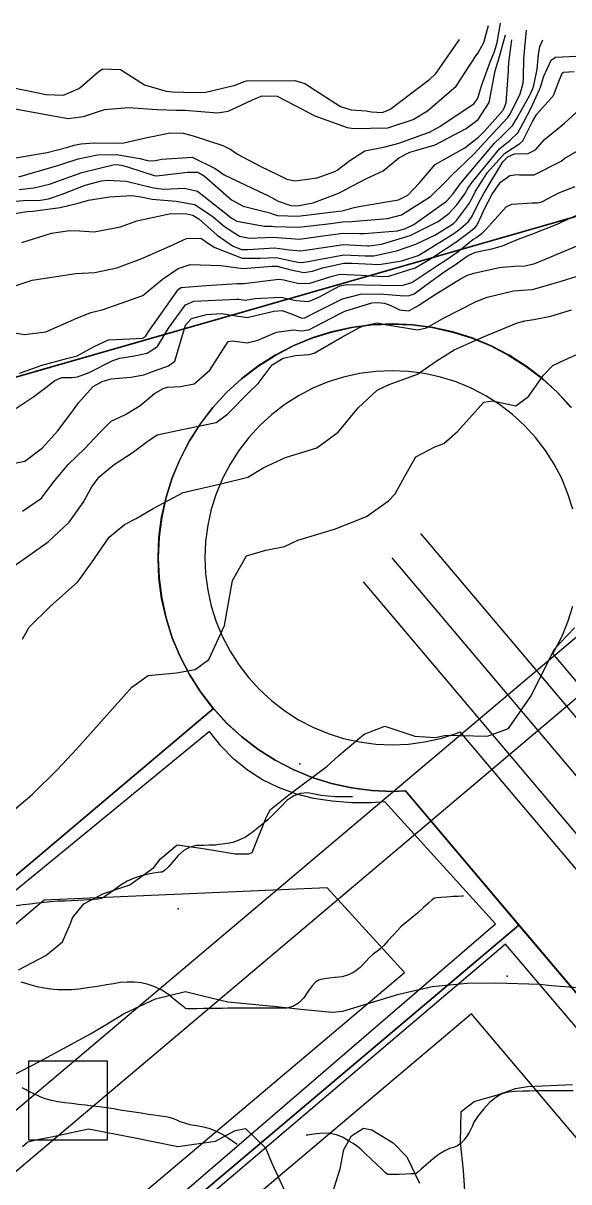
# Model space of a CAD drawing. Header units: feet. Extents: x 1318179 to 1318975, y 422521 to 423299.
# Drawn here: x 1318449.5 to 1318566.1, y 423049.2 to 423297 of the extents above; entities that cross this region are included whole.
import ezdxf

# ---------------------------------------------------------------- set-up
doc = ezdxf.new("R2010")
doc.units = ezdxf.units.FT
for name, color, linetype in [('C-DRNG-AREA', 150, 'CONTINUOUS'), ('C-PROP', 6, 'CONTINUOUS'), ('C-PVMT', 8, 'CONTINUOUS'), ('C-SWM', 92, 'CONTINUOUS'), ('C-TOPO-MAJR', 32, 'CONTINUOUS'), ('C-TOPO-SPOT', 7, 'CONTINUOUS'), ('C-UTIL', 4, 'CONTINUOUS'), ('V-PROP-LINE', 7, 'CONTINUOUS')]:
    doc.layers.add(name, color=color, linetype=linetype)

msp = doc.modelspace()

# ---------------------------------------------------------------- linework, layer by layer
at = {"layer": 'C-DRNG-AREA'}
for points in [[(1318629.41, 423273.39), (1318390.95, 423204.96)], [(1318391.57, 423067.16), (1318490.16, 423150.46), (1318490.05, 423150.58), (1318487.39, 423154.04), (1318485.05, 423157.72), (1318483.04, 423161.59), (1318481.37, 423165.62), (1318480.06, 423169.77), (1318479.11, 423174.03), (1318478.54, 423178.35), (1318478.35, 423182.71), (1318478.54, 423187.07), (1318479.11, 423191.39), (1318480.06, 423195.64), (1318481.37, 423199.8), (1318483.04, 423203.83), (1318485.05, 423207.7), (1318487.39, 423211.38), (1318490.05, 423214.83), (1318492.99, 423218.05), (1318496.21, 423220.99), (1318499.67, 423223.65), (1318503.34, 423225.99), (1318507.21, 423228.01), (1318511.24, 423229.67), (1318515.4, 423230.98), (1318519.65, 423231.93), (1318523.98, 423232.5), (1318528.33, 423232.69), (1318532.69, 423232.5), (1318537.01, 423231.93), (1318541.27, 423230.98), (1318545.43, 423229.67), (1318549.45, 423228.01), (1318553.32, 423225.99), (1318557, 423223.65), (1318560.46, 423221), (1318563.67, 423218.05), (1318566.51, 423214.95)]]:
    msp.add_lwpolyline(points, dxfattribs=at)
for points in [[(1318371.77, 423013.6), (1318410.26, 422981.52), (1318555.45, 423104.17), (1318531.22, 423132.85), (1318528.35, 423132.72), (1318524, 423132.91), (1318519.68, 423133.48), (1318515.42, 423134.43), (1318511.26, 423135.74), (1318507.23, 423137.4), (1318503.36, 423139.42), (1318499.69, 423141.76), (1318496.23, 423144.42), (1318493.01, 423147.36), (1318490.18, 423150.46), (1318375.81, 423053.84), (1318371.77, 423013.6)], [(1318410.26, 422981.52), (1318468.76, 422932.76), (1318603.85, 423046.88), (1318555.45, 423104.17), (1318410.26, 422981.52)]]:
    msp.add_lwpolyline(points, close=True, dxfattribs=at)
at = {"layer": 'C-PROP'}
for points in [[(1318566.66, 423214.86), (1318563.71, 423218.08), (1318560.5, 423221.03), (1318557.03, 423223.68), (1318553.36, 423226.03), (1318549.49, 423228.04), (1318545.46, 423229.71), (1318541.3, 423231.02), (1318537.04, 423231.96), (1318532.71, 423232.53), (1318528.36, 423232.72), (1318524, 423232.53), (1318519.67, 423231.96), (1318515.42, 423231.02), (1318511.25, 423229.71), (1318507.23, 423228.04), (1318503.36, 423226.03), (1318499.68, 423223.68), (1318496.22, 423221.03), (1318493, 423218.08), (1318490.05, 423214.86), (1318487.4, 423211.4), (1318485.05, 423207.72), (1318483.04, 423203.85), (1318481.37, 423199.83), (1318480.06, 423195.66), (1318479.12, 423191.41), (1318478.55, 423187.08), (1318478.36, 423182.72), (1318478.36, 423182.72), (1318478.55, 423178.37), (1318479.12, 423174.04), (1318480.06, 423169.78), (1318481.37, 423165.62), (1318483.04, 423161.59), (1318485.05, 423157.72), (1318487.4, 423154.04), (1318490.05, 423150.59), (1318493, 423147.37), (1318496.22, 423144.42), (1318499.68, 423141.77), (1318503.36, 423139.42), (1318507.23, 423137.41), (1318511.25, 423135.74), (1318515.42, 423134.43), (1318519.67, 423133.48), (1318524, 423132.91), (1318528.36, 423132.72), (1318531.22, 423132.85), (1318808.98, 422804.07)], [(1318813.99, 422645.04), (1318846.89, 422716.21), (1318851.44, 422727.96), (1318854.48, 422740.18), (1318855.97, 422752.69), (1318855.86, 422765.29), (1318854.18, 422777.77), (1318850.93, 422789.94), (1318846.19, 422801.61), (1318840.01, 422812.59), (1318832.5, 422822.71), (1318528.36, 423182.72)]]:
    msp.add_lwpolyline(points, dxfattribs=at)
for points in [[(1318375.58, 423016.83), (1318412.75, 422985.85), (1318550.45, 423104.41), (1318526.78, 423130.54), (1318523.97, 423130.32), (1318519.73, 423130.3), (1318515.57, 423130.62), (1318511.55, 423131.26), (1318507.69, 423132.23), (1318504.05, 423133.55), (1318500.63, 423135.23), (1318497.45, 423137.29), (1318494.49, 423139.73), (1318491.75, 423142.52), (1318489.31, 423145.53), (1318380.28, 423056.09), (1318375.58, 423016.83)], [(1318382.21, 423037.44), (1318423.41, 423003.1), (1318531.04, 423094.02), (1318514.47, 423112.1), (1318454.04, 423109.46), (1318383.45, 423049.82), (1318382.21, 423037.44)], [(1318414.98, 422983.17), (1318470.08, 422937.58), (1318599.1, 423045.32), (1318552.6, 423100.06), (1318414.98, 422983.17)], [(1318435.89, 422992.7), (1318481.91, 422954.34), (1318583.41, 423040.09), (1318545.33, 423085.16), (1318435.89, 422992.7)]]:
    msp.add_lwpolyline(points, close=True, dxfattribs=at)
at = {"layer": 'C-PVMT'}
for points in [[(1318566.99, 423193.08), (1318565.94, 423196.41), (1318564.61, 423199.63), (1318563, 423202.72), (1318561.12, 423205.67), (1318559, 423208.44), (1318556.64, 423211.01), (1318554.07, 423213.37), (1318551.3, 423215.49), (1318548.36, 423217.36), (1318545.26, 423218.98), (1318542.04, 423220.31), (1318538.71, 423221.36), (1318535.3, 423222.12), (1318531.84, 423222.57), (1318528.36, 423222.72), (1318524.87, 423222.57), (1318521.41, 423222.12), (1318518, 423221.36), (1318514.68, 423220.31), (1318511.45, 423218.98), (1318508.36, 423217.36), (1318505.41, 423215.49), (1318502.65, 423213.37), (1318500.07, 423211.01), (1318497.71, 423208.44), (1318495.59, 423205.67), (1318493.72, 423202.72), (1318492.1, 423199.63), (1318490.77, 423196.41), (1318489.72, 423193.08), (1318488.96, 423189.67), (1318488.51, 423186.21), (1318488.36, 423182.72), (1318488.36, 423182.72), (1318488.51, 423179.24), (1318488.96, 423175.78), (1318489.72, 423172.37), (1318490.77, 423169.04), (1318492.1, 423165.82), (1318493.72, 423162.72), (1318495.59, 423159.78), (1318497.71, 423157.01), (1318500.07, 423154.44), (1318502.65, 423152.08), (1318505.41, 423149.96), (1318508.36, 423148.08), (1318511.45, 423146.47), (1318514.68, 423145.14), (1318518, 423144.09), (1318521.41, 423143.33), (1318524.87, 423142.88), (1318528.36, 423142.72), (1318531.84, 423142.88), (1318535.3, 423143.33), (1318538.71, 423144.09), (1318542.04, 423145.14), (1318542.82, 423145.46), (1318822.31, 422814.63)], [(1318842.7, 422830.78), (1318562.68, 423162.23), (1318563, 423162.72), (1318564.61, 423165.82), (1318565.94, 423169.04), (1318566.99, 423172.37)]]:
    msp.add_lwpolyline(points, dxfattribs=at)
at = {"layer": 'C-SWM'}
msp.add_lwpolyline([(1318450.68, 423058.22), (1318467.54, 423058.22), (1318467.54, 423075.07), (1318450.68, 423075.07), (1318450.68, 423058.22)], close=True, dxfattribs=at)
at = {"layer": 'C-TOPO-MAJR'}
for points in [[(1318445.77, 423267.9), (1318454.68, 423269.35), (1318459.09, 423270.49), (1318460.44, 423270.92), (1318461.86, 423271.21), (1318464.78, 423271.42), (1318469.19, 423271.41), (1318471.04, 423271.42), (1318476.32, 423272.63), (1318477.13, 423272.83), (1318480.86, 423273.58), (1318483.74, 423273.53), (1318485.85, 423272.95), (1318492.19, 423270.86), (1318493.88, 423270), (1318495.34, 423268.99), (1318500.15, 423266.49), (1318503.87, 423264.7), (1318505.87, 423263.7), (1318507.66, 423263.31), (1318512.33, 423263.96), (1318516.13, 423265.35), (1318516.61, 423265.62), (1318519.31, 423267.7), (1318522.54, 423269.72), (1318526.88, 423270.61), (1318529.82, 423271.41), (1318534.94, 423273.25), (1318536.33, 423273.76), (1318538.59, 423274.94), (1318545.89, 423279.83), (1318546.71, 423280.98), (1318547.48, 423283.66), (1318549.22, 423288.56), (1318550.25, 423291.01), (1318550.8, 423292.92), (1318551.53, 423297.04)], [(1318447.75, 423278.72), (1318459.15, 423276.62), (1318462.44, 423277.07), (1318466.87, 423278.6), (1318472.02, 423278.98), (1318478.19, 423278.56), (1318482.28, 423278.46), (1318484.06, 423278.4), (1318491.06, 423277.83), (1318493.36, 423278.19), (1318499.15, 423280.92), (1318500.57, 423281.48), (1318503.77, 423281.42), (1318509.02, 423278.74), (1318511.82, 423277.2), (1318518.76, 423274.72), (1318519.66, 423274.55), (1318520.01, 423274.52), (1318527.47, 423274.67), (1318532.88, 423276.41), (1318535.92, 423278.27), (1318542.08, 423283.54), (1318545.13, 423288.24), (1318546.44, 423290.31), (1318546.77, 423290.67), (1318547.98, 423292.88), (1318548.98, 423296.57)], [(1318444.31, 423283.88), (1318454.41, 423281.79), (1318458.11, 423281.61), (1318461.4, 423283.06), (1318462.06, 423283.55), (1318465.37, 423286.49), (1318466.47, 423287.24), (1318470.31, 423287.16), (1318475.44, 423283.84), (1318480.07, 423282.49), (1318481.43, 423282.39), (1318486.16, 423282.21), (1318488.54, 423282.29), (1318494.83, 423283.76), (1318496.75, 423284.59), (1318497.27, 423284.73), (1318507.55, 423284.8), (1318509.72, 423284.15), (1318517.36, 423279.2), (1318519.6, 423278.53), (1318522.82, 423278.26), (1318523.92, 423278.08), (1318526.22, 423277.97), (1318527.9, 423278.6), (1318536.42, 423285.1), (1318537.69, 423286.26), (1318538.39, 423287.24), (1318542.75, 423293.53)], [(1318447.94, 423258.94), (1318449.54, 423259.11), (1318453.25, 423259.21), (1318454.94, 423259.45), (1318457.84, 423260.5), (1318462.79, 423262.43), (1318466.24, 423263.3), (1318467.63, 423263.47), (1318471.52, 423263.23), (1318477.36, 423261.85), (1318479.55, 423261.51), (1318483.96, 423261.74), (1318486.79, 423261.09), (1318493.18, 423256.05), (1318494.04, 423255.31), (1318495.17, 423254.72), (1318501, 423253.66), (1318502.56, 423253.61), (1318503.18, 423253.58), (1318508.4, 423253.39), (1318515.3, 423254.22), (1318517.79, 423254.53), (1318519.77, 423254.65), (1318521.35, 423254.78), (1318527.38, 423255.3), (1318530.34, 423256.07), (1318536.55, 423259.94), (1318539.84, 423263.2), (1318541.05, 423264.47), (1318545.8, 423269.06), (1318549.04, 423272.53), (1318549.84, 423273.35), (1318553.09, 423276.85), (1318553.67, 423277.74), (1318555.75, 423281.93), (1318556.35, 423284.22), (1318556.4, 423285.45), (1318556.54, 423289.47), (1318557.07, 423295.54)], [(1318448.6, 423264.18), (1318457.16, 423266.66), (1318461.25, 423268), (1318465.41, 423268.91), (1318469.46, 423268.95), (1318474.04, 423268.19), (1318474.44, 423268.08), (1318476.12, 423267.65), (1318477.46, 423267.61), (1318479.16, 423267.93), (1318485.65, 423268.38), (1318490.52, 423265.94), (1318492.47, 423264.59), (1318499.79, 423261.11), (1318501.8, 423260.17), (1318504.03, 423258.97), (1318506.71, 423258.04), (1318508.04, 423257.98), (1318511.47, 423258.59), (1318517.1, 423260.73), (1318518.52, 423261.51), (1318522.77, 423263.72), (1318526.44, 423265.46), (1318529.81, 423268.21), (1318532.12, 423269.45), (1318533.62, 423269.89), (1318537.55, 423271.01), (1318544.21, 423274.48), (1318546.77, 423276.44), (1318549.11, 423280.1), (1318550.38, 423286.88), (1318550.8, 423288.3), (1318551.11, 423289.15), (1318552.61, 423294.54)], [(1318442.07, 423255.44), (1318449.9, 423256.7), (1318450.42, 423256.75), (1318451.62, 423256.82), (1318457.43, 423257.6), (1318461.24, 423258.58), (1318463.48, 423259.16), (1318467.96, 423259.92), (1318472.73, 423260.16), (1318474.7, 423259.87), (1318477.11, 423259.42), (1318482.23, 423258.98), (1318486.22, 423258.23), (1318490.13, 423255.61), (1318492.53, 423253.53), (1318495.75, 423251.48), (1318497.87, 423251.08), (1318502.9, 423251.27), (1318504.79, 423251.13), (1318508.59, 423250.88), (1318513.57, 423251.55), (1318517.87, 423252.12), (1318521.4, 423252.09), (1318522.4, 423252.09), (1318529.51, 423252.66), (1318531.23, 423253.1), (1318532.97, 423253.99), (1318539.96, 423258.96), (1318541.34, 423260.49), (1318542.79, 423262.5), (1318544.46, 423264.56), (1318550.21, 423271.36), (1318551.66, 423272.71), (1318554.13, 423275.25), (1318555.08, 423276.76), (1318557.79, 423281.67), (1318558.4, 423283.06), (1318558.7, 423284.07), (1318559.35, 423287.21), (1318559.67, 423290.28), (1318559.94, 423292.07), (1318560.54, 423293.46)], [(1318448.65, 423261.5), (1318451.79, 423261.79), (1318455.13, 423262.61), (1318462.06, 423265.08), (1318468.73, 423266.77), (1318469.71, 423266.81), (1318470.83, 423266.6), (1318472.02, 423266.24), (1318477.48, 423264.45), (1318477.99, 423264.39), (1318484.69, 423265.16), (1318486.84, 423265.17), (1318488.2, 423264.41), (1318494.03, 423259.24), (1318496.51, 423257.89), (1318502.2, 423256.47), (1318502.93, 423256.18), (1318503.86, 423255.9), (1318508.21, 423255.8), (1318517, 423256.85), (1318517.72, 423256.93), (1318518.26, 423257.02), (1318520.23, 423257.64), (1318521.66, 423257.92), (1318529.7, 423259.24), (1318531.73, 423260.26), (1318534.18, 423262.86), (1318537.53, 423266.78), (1318539.04, 423267.67), (1318543.91, 423270.36), (1318546.89, 423272.71), (1318547.86, 423273.71), (1318548.09, 423273.96), (1318552.06, 423278.42), (1318552.26, 423278.71), (1318552.75, 423279.98), (1318553.21, 423286.81), (1318553.22, 423287.24), (1318553.28, 423288.63), (1318553.94, 423293.46)], [(1318449.26, 423250.12), (1318455.59, 423252.15), (1318459.43, 423252.72), (1318461.54, 423252.66), (1318464.72, 423252.44), (1318470.33, 423253.51), (1318473.8, 423254.75), (1318481.05, 423256.36), (1318484.46, 423256.28), (1318485.78, 423255.99), (1318487.04, 423255.16), (1318490.99, 423251.72), (1318494.24, 423249.43), (1318496.16, 423248.63), (1318497.54, 423248.61), (1318503.24, 423249), (1318506.46, 423248.59), (1318508.79, 423248.36), (1318511.79, 423248.81), (1318517.94, 423249.72), (1318523.09, 423249.43), (1318523.44, 423249.41), (1318526.06, 423249.79), (1318532.2, 423251.63), (1318538.2, 423254.6), (1318540.51, 423256.35), (1318542.18, 423258.19), (1318543.93, 423260.54), (1318544.19, 423261.01), (1318544.42, 423261.45), (1318545.27, 423262.76), (1318551.35, 423270.22), (1318553.58, 423272.03), (1318555.2, 423273.6), (1318556.46, 423275.8), (1318558.07, 423278.94), (1318559.88, 423282.87), (1318559.98, 423283.17), (1318560.76, 423285.69), (1318562.35, 423289.14), (1318563.28, 423289.79), (1318570.52, 423290.15)], [(1318446.52, 423240.43), (1318451.45, 423242.09), (1318460.77, 423243.49), (1318464.84, 423243.7), (1318469.54, 423244.68), (1318474.86, 423246.69), (1318480.87, 423249.34), (1318484.45, 423251.02), (1318487.46, 423251.05), (1318489.37, 423249.8), (1318490.49, 423249.03), (1318496.29, 423246.78), (1318500.18, 423246.79), (1318503.55, 423246.91), (1318508.2, 423245.96), (1318508.98, 423245.85), (1318509.98, 423246.01), (1318518.01, 423247.51), (1318522.61, 423247.31), (1318524.44, 423247.28), (1318529.32, 423248.35), (1318533.45, 423249.76), (1318537.48, 423251.73), (1318541.06, 423253.92), (1318541.54, 423254.27), (1318542.1, 423254.82), (1318544.67, 423258.25), (1318545.51, 423259.77), (1318546.21, 423261.12), (1318548.73, 423265.13), (1318552.37, 423269.2), (1318555.66, 423271.3), (1318556.31, 423271.88), (1318557.81, 423274.86), (1318558.37, 423276.02), (1318559.31, 423277.58), (1318562.84, 423281.59), (1318563.84, 423284.19), (1318564.67, 423286.32), (1318564.97, 423286.53), (1318567.29, 423286.67)], [(1318446.83, 423230.94), (1318449.83, 423230.44), (1318454.36, 423231.03), (1318460.98, 423233.93), (1318463.96, 423235.16), (1318466.4, 423235.73), (1318475.12, 423238.82), (1318479.3, 423242.31), (1318482.61, 423244.58), (1318485.23, 423245.43), (1318491.75, 423245.25), (1318496.45, 423244.6), (1318502.7, 423245.05), (1318503.83, 423245.07), (1318506.45, 423244.39), (1318509.48, 423243.73), (1318511.37, 423244.03), (1318513.46, 423244.73), (1318518.06, 423245.74), (1318519.72, 423245.73), (1318525.56, 423245.41), (1318530.47, 423246.2), (1318533.9, 423247.36), (1318534.98, 423247.96), (1318535.34, 423248.19), (1318541.53, 423252.06), (1318542.9, 423253.09), (1318544.66, 423254.66), (1318545.48, 423255.76), (1318546.81, 423258.52), (1318548.01, 423260.79), (1318552.01, 423267.38), (1318553.09, 423268.48), (1318554.52, 423269.12), (1318557.45, 423269.2), (1318558.97, 423269.97), (1318560.92, 423272.17), (1318565.2, 423275.64), (1318568.5, 423278.65)], [(1318448.71, 423222.21), (1318452.55, 423223.52), (1318453.31, 423223.83), (1318459.09, 423225.41), (1318461.09, 423225.92), (1318464.69, 423227.87), (1318467.76, 423229.34), (1318472.28, 423229.53), (1318475.01, 423229.66), (1318475.64, 423230.01), (1318476.39, 423231.14), (1318482.7, 423240.15), (1318483.3, 423240.48), (1318488.64, 423240.92), (1318495.22, 423241.39), (1318496.67, 423241.4), (1318500.17, 423241.77), (1318504.16, 423242.26), (1318505.19, 423242.15), (1318508.13, 423241.44), (1318510.55, 423241.37), (1318515.56, 423242.95), (1318517.27, 423243.34), (1318521.78, 423243.15), (1318526.43, 423242.84), (1318527.69, 423242.91), (1318533.28, 423244.72), (1318536.55, 423246.63), (1318537.61, 423247.32), (1318542, 423250.17), (1318544.26, 423251.91), (1318546, 423253.26), (1318546.45, 423253.75), (1318547.54, 423256.07), (1318548.09, 423257.31), (1318549.77, 423260.47), (1318551.54, 423263.07), (1318553.54, 423264.49), (1318555.15, 423264.69), (1318555.61, 423264.63), (1318558.74, 423264.6), (1318564.51, 423267.55), (1318565.27, 423268.15), (1318568.95, 423270.33)], [(1318447.51, 423214.33), (1318451.78, 423217.21), (1318454.37, 423219.13), (1318456.27, 423220.61), (1318457.81, 423221.25), (1318459.91, 423221.29), (1318461.15, 423221.44), (1318463.61, 423222.35), (1318468.66, 423224.92), (1318470.16, 423225.41), (1318473.29, 423225.92), (1318476.05, 423226.48), (1318478.24, 423227.86), (1318480.59, 423231.83), (1318484.2, 423236.79), (1318486.02, 423237.6), (1318495.15, 423238.05), (1318495.63, 423237.99), (1318496.99, 423237.77), (1318499.07, 423238.13), (1318504.56, 423238.47), (1318507.88, 423237.72), (1318510.46, 423237.55), (1318512.7, 423238.45), (1318517.22, 423240.85), (1318518.79, 423241.18), (1318526.07, 423241), (1318530.42, 423240.97), (1318532.55, 423241.61), (1318538.12, 423245.31), (1318539.88, 423246.45), (1318542.48, 423248.22), (1318545.6, 423250.74), (1318546.23, 423251.15), (1318547.6, 423252.1), (1318548.41, 423252.93), (1318551.58, 423256.46), (1318552.73, 423257.73), (1318553.93, 423258.32), (1318558.28, 423258.63), (1318559.42, 423258.65), (1318560.35, 423258.84), (1318563.98, 423260.75), (1318567.46, 423262.12)], [(1318441.65, 423201.74), (1318449.87, 423203.38), (1318453.67, 423206.2), (1318456.83, 423209.76), (1318459.95, 423213.83), (1318461.35, 423215.83), (1318464.45, 423219.31), (1318466.39, 423220.43), (1318468.32, 423220.99), (1318472.52, 423221.31), (1318475.31, 423221.83), (1318477.59, 423222.71), (1318480.59, 423223.74), (1318481.96, 423224.72), (1318483.21, 423229.13), (1318484.19, 423232.42), (1318485.52, 423233.86), (1318488.69, 423234.77), (1318491.88, 423234.92), (1318493.29, 423234.7), (1318497.38, 423234.06), (1318503.1, 423235.47), (1318504.86, 423235.59), (1318506.97, 423234.84), (1318509.1, 423233.97), (1318509.7, 423234), (1318512.21, 423235.27), (1318515.16, 423236.83), (1318517.77, 423238.09), (1318521.6, 423239.07), (1318525.7, 423239.17), (1318530.1, 423238.8), (1318531.78, 423238.72), (1318533.07, 423239.16), (1318536.63, 423241.78), (1318539.67, 423243.99), (1318542.14, 423245.59), (1318542.99, 423246.19), (1318544.63, 423247.36), (1318546.18, 423248.07), (1318547.86, 423248.45), (1318549.65, 423248.79), (1318551.92, 423249.41), (1318555.28, 423250.88), (1318558.23, 423251.95), (1318563.96, 423254.21), (1318564.5, 423254.48), (1318567.85, 423255.96)], [(1318449.36, 423192.69), (1318453.45, 423195.43), (1318455.93, 423198.8), (1318459.21, 423202.7), (1318462.71, 423206.09), (1318465.83, 423209.41), (1318468.34, 423211.94), (1318471.4, 423213.34), (1318474.55, 423215.26), (1318477.58, 423217.82), (1318479.46, 423218.89), (1318480.45, 423219.19), (1318483.12, 423219.36), (1318486.04, 423219.9), (1318489.39, 423222.84), (1318493.32, 423228.96), (1318494.24, 423229.12), (1318497.38, 423228.66), (1318499.64, 423229.27), (1318503.69, 423230.99), (1318507.3, 423231.48), (1318508.96, 423231.25), (1318510.54, 423231.47), (1318516.97, 423234.82), (1318517.66, 423235.19), (1318518.28, 423235.47), (1318524.05, 423237.23), (1318525.33, 423237.33), (1318526.72, 423237.17), (1318528.1, 423236.69), (1318529.96, 423235.71), (1318531.91, 423235.52), (1318533.98, 423236.65), (1318535.13, 423237.46), (1318537.74, 423239.18), (1318542.94, 423242.34), (1318544.47, 423243.12), (1318545.8, 423243.57), (1318551.25, 423244.77), (1318551.9, 423244.89), (1318554.58, 423245.07), (1318556.79, 423245.15), (1318558.84, 423245.67), (1318567.91, 423249.44)], [(1318447.84, 423181.16), (1318454.83, 423186.13), (1318459.36, 423190.34), (1318462.36, 423194.5), (1318464.16, 423197.89), (1318465.77, 423200.04), (1318468.98, 423202.63), (1318472.8, 423205.14), (1318475.93, 423207.5), (1318478.12, 423209), (1318482.11, 423209.88), (1318490.73, 423211.65), (1318493.16, 423213.44), (1318497.91, 423218.18), (1318499.72, 423220.01), (1318502.75, 423224), (1318505.05, 423225.42), (1318507.75, 423225.98), (1318510.63, 423226.15), (1318511.69, 423226.44), (1318517.63, 423229.88), (1318521.42, 423231.93), (1318522.46, 423232.41), (1318525.14, 423232.97), (1318526.88, 423232.63), (1318533.75, 423231.44), (1318535.68, 423231.9), (1318539.2, 423233.86), (1318546.35, 423237.53), (1318548.7, 423238.47), (1318554.28, 423239.8), (1318556.18, 423239.91), (1318558.36, 423240.07), (1318564.45, 423241.88), (1318567.7, 423242.89)], [(1318449.41, 423165.31), (1318450.81, 423167.85), (1318455.26, 423172.27), (1318461.2, 423177.57), (1318464.15, 423181.6), (1318467.93, 423187.1), (1318471.17, 423189.83), (1318473.66, 423191.1), (1318477.3, 423193.23), (1318483.68, 423196.65), (1318491.76, 423198.49), (1318497.56, 423199.93), (1318500.92, 423201.98), (1318505.55, 423204.12), (1318512.24, 423206.22), (1318516.82, 423209.55), (1318521.11, 423214.74), (1318525.19, 423218.53), (1318527.75, 423219.79), (1318533.78, 423221.95), (1318537.8, 423224.75), (1318541.61, 423227.15), (1318545.45, 423228.88), (1318547.89, 423229.97), (1318554.92, 423232.91), (1318556.75, 423233.39), (1318558.66, 423233.66), (1318562.3, 423234.36), (1318566.68, 423235.73)], [(1318447.7, 423128.9), (1318451.44, 423132.06), (1318456.81, 423137.39), (1318460.99, 423141.83), (1318472.75, 423155.05), (1318476.2, 423157.54), (1318482.26, 423158.07), (1318486.24, 423158.82), (1318489.2, 423160.96), (1318492.55, 423168.25), (1318494.22, 423177.85), (1318497.25, 423183.13), (1318501.35, 423184.32), (1318505.35, 423185.15), (1318508.22, 423186.46), (1318516.03, 423188.82), (1318522.9, 423191.51), (1318527.57, 423194.91), (1318528.98, 423196.36), (1318531.11, 423200.18), (1318533.41, 423204.27), (1318537.52, 423206.43), (1318539.39, 423207.16), (1318542.31, 423209.71), (1318547.95, 423215.97), (1318549.84, 423216.24), (1318554.8, 423215.19), (1318557.49, 423217.21), (1318560.68, 423221.78), (1318562.73, 423223.81), (1318565.41, 423225.14), (1318572.7, 423228.29)], [(1318448.52, 423094.6), (1318454.38, 423097.67), (1318457.92, 423100.6), (1318459.62, 423104.46), (1318460.08, 423105.74), (1318462.51, 423108.72), (1318466.54, 423110.82), (1318472.31, 423112.77), (1318477.47, 423116.5), (1318478.85, 423118.33), (1318482.45, 423121.29), (1318487.99, 423120.54), (1318494.81, 423119.37), (1318497.72, 423119.36), (1318498.45, 423119.68), (1318501.52, 423127.3), (1318502.4, 423128.9), (1318506.28, 423131.98), (1318514.5, 423138.12), (1318517, 423140.39), (1318522.37, 423144.98), (1318526.83, 423146.71), (1318533.2, 423144.54), (1318537.6, 423144.24), (1318539.81, 423144.75), (1318548.75, 423144.58), (1318553.24, 423146.19), (1318558.09, 423153.2), (1318563.02, 423163.09), (1318564.36, 423164.61), (1318567.31, 423167.76)], [(1318519.9, 423131.55), (1318519.53, 423131.56), (1318518.78, 423131.56), (1318517.67, 423131.58), (1318516.19, 423131.59), (1318514.71, 423131.69), (1318513.23, 423131.86), (1318511.75, 423132.12), (1318510.27, 423132.45), (1318508.8, 423132.33), (1318507.33, 423131.77), (1318505.88, 423130.77), (1318504.44, 423129.32), (1318503.35, 423128.23), (1318502.61, 423127.48), (1318502.22, 423127.07), (1318502.18, 423127.02), (1318501.78, 423126.68), (1318501.02, 423126.05), (1318499.9, 423125.13), (1318498.42, 423123.93), (1318497, 423122.98), (1318495.64, 423122.28), (1318494.34, 423121.83), (1318493.1, 423121.63), (1318492.11, 423121.47), (1318491.37, 423121.36), (1318490.88, 423121.29), (1318490.63, 423121.26), (1318490.08, 423121.23), (1318489.22, 423121.21), (1318488.05, 423121.2), (1318486.57, 423121.18), (1318485.17, 423120.82), (1318483.85, 423120.11), (1318482.61, 423119.04), (1318481.45, 423117.63), (1318480.5, 423116.56), (1318479.75, 423115.85), (1318479.22, 423115.49), (1318478.9, 423115.47), (1318478.29, 423115.39), (1318477.39, 423115.24), (1318476.2, 423115.01), (1318474.72, 423114.71), (1318473.24, 423114.22), (1318471.75, 423113.52), (1318470.27, 423112.63), (1318468.79, 423111.53), (1318467.62, 423110.7), (1318466.75, 423110.12), (1318466.18, 423109.81), (1318465.93, 423109.76), (1318465.43, 423109.7), (1318464.69, 423109.64), (1318463.7, 423109.57), (1318462.48, 423109.49), (1318461.19, 423109.43), (1318459.84, 423109.36), (1318458.42, 423109.3), (1318456.94, 423109.24), (1318455.46, 423109.14), (1318453.98, 423109.01), (1318452.5, 423108.85), (1318451.02, 423108.64), (1318449.53, 423108.45), (1318448.05, 423108.27)], [(1318543.6, 423110.37), (1318543.23, 423110.35), (1318542.49, 423110.3), (1318541.37, 423110.24), (1318539.89, 423110.15), (1318538.75, 423110.07), (1318537.93, 423109.98), (1318537.45, 423109.9), (1318537.3, 423109.81), (1318536.86, 423109.45), (1318536.12, 423108.82), (1318535.08, 423107.91), (1318533.75, 423106.73), (1318532.65, 423105.77), (1318531.8, 423105.05), (1318531.18, 423104.54), (1318530.81, 423104.27), (1318530.25, 423103.75), (1318529.51, 423103), (1318528.59, 423102.02), (1318527.48, 423100.79), (1318526.56, 423099.82), (1318525.81, 423099.09), (1318525.24, 423098.61), (1318524.86, 423098.38), (1318524.3, 423097.91), (1318523.56, 423097.21), (1318522.64, 423096.27), (1318521.54, 423095.1), (1318520.35, 423094.18), (1318519.06, 423093.52), (1318517.67, 423093.11), (1318516.19, 423092.96), (1318514.95, 423092.82), (1318513.94, 423092.67), (1318513.16, 423092.54), (1318512.63, 423092.4), (1318511.99, 423091.94), (1318511.25, 423091.14), (1318510.4, 423090.02), (1318509.46, 423088.56), (1318508.38, 423087.47), (1318507.17, 423086.75), (1318505.82, 423086.38), (1318504.34, 423086.38), (1318502.86, 423086.39), (1318501.38, 423086.39), (1318499.9, 423086.4), (1318498.42, 423086.4), (1318497.23, 423086.41), (1318496.34, 423086.41), (1318495.74, 423086.4), (1318495.43, 423086.39), (1318494.9, 423086.38), (1318494.16, 423086.37), (1318493.21, 423086.36), (1318492.03, 423086.34), (1318490.78, 423086.33), (1318489.45, 423086.31), (1318488.05, 423086.29), (1318486.57, 423086.26), (1318485.44, 423086.25), (1318484.68, 423086.26), (1318484.27, 423086.28), (1318484.22, 423086.32), (1318483.83, 423086.64), (1318483.09, 423087.24), (1318482, 423088.13), (1318480.57, 423089.3), (1318479.12, 423090.25), (1318477.67, 423090.98), (1318476.2, 423091.48), (1318474.72, 423091.77), (1318473.24, 423091.92), (1318471.75, 423091.94), (1318470.27, 423091.84), (1318468.79, 423091.6), (1318467.31, 423091.36), (1318465.83, 423091.12), (1318464.35, 423090.88), (1318462.87, 423090.63), (1318461.38, 423090.45), (1318459.9, 423090.33), (1318458.42, 423090.29), (1318456.94, 423090.31), (1318455.46, 423090.43), (1318453.98, 423090.65), (1318452.5, 423090.98), (1318451.02, 423091.4), (1318449.88, 423091.72), (1318449.1, 423091.96)], [(1318447.39, 423072.04), (1318453, 423074.99), (1318463.94, 423080.89), (1318467.58, 423083.1), (1318471.1, 423085.25), (1318477.81, 423088.36), (1318484.24, 423089.96), (1318487.94, 423089.04), (1318493.26, 423087.75), (1318502.99, 423086.84), (1318508.87, 423086.14), (1318515.55, 423085.54), (1318517.84, 423085.77), (1318529.79, 423089.36), (1318536.91, 423091.01), (1318544.43, 423091.71), (1318550.44, 423091.77), (1318559.9, 423091.52), (1318562.4, 423091.25), (1318571.83, 423090.55)], [(1318495.28, 423057.25), (1318494.96, 423057.46), (1318494.34, 423057.88), (1318493.4, 423058.51), (1318492.15, 423059.35), (1318490.84, 423060.04), (1318489.47, 423060.57), (1318488.05, 423060.96), (1318486.57, 423061.19), (1318485.24, 423061.46), (1318484.08, 423061.76), (1318483.08, 423062.11), (1318482.23, 423062.5), (1318481.44, 423062.8), (1318480.7, 423063.03), (1318480.01, 423063.17), (1318479.37, 423063.24), (1318478.53, 423063.35), (1318477.47, 423063.49), (1318476.2, 423063.68), (1318474.72, 423063.9), (1318473.24, 423064.13), (1318471.75, 423064.37), (1318470.27, 423064.6), (1318468.79, 423064.85), (1318467.31, 423065.07), (1318465.83, 423065.28), (1318464.35, 423065.46), (1318462.87, 423065.62), (1318461.38, 423065.79), (1318459.9, 423065.97), (1318458.42, 423066.15), (1318456.94, 423066.33), (1318455.54, 423066.62), (1318454.22, 423067), (1318452.98, 423067.47), (1318451.82, 423068.04), (1318450.87, 423068.52), (1318450.13, 423068.89), (1318449.6, 423069.17), (1318449.28, 423069.35)], [(1318567.07, 423068.71), (1318566.05, 423068.7), (1318564.74, 423068.7), (1318563.4, 423068.7), (1318562.01, 423068.69), (1318560.59, 423068.69), (1318559.12, 423068.68), (1318557.65, 423068.66), (1318556.19, 423068.61), (1318554.72, 423068.54), (1318553.25, 423068.45), (1318551.84, 423068.03), (1318550.49, 423067.3), (1318549.19, 423066.24), (1318547.95, 423064.86), (1318546.96, 423063.67), (1318546.23, 423062.67), (1318545.75, 423061.85), (1318545.52, 423061.21), (1318545.21, 423060.52), (1318544.8, 423059.79), (1318544.3, 423058.99), (1318543.71, 423058.15), (1318543.05, 423057.47), (1318542.32, 423056.94), (1318541.51, 423056.56), (1318540.64, 423056.35), (1318539.61, 423055.87), (1318538.44, 423055.13), (1318537.12, 423054.14), (1318535.65, 423052.88), (1318534.55, 423051.93), (1318533.82, 423051.3), (1318533.45, 423050.99), (1318533.44, 423050.98), (1318533.07, 423050.96), (1318532.34, 423050.93), (1318531.24, 423050.88), (1318529.78, 423050.82), (1318528.66, 423050.79), (1318527.87, 423050.79), (1318527.43, 423050.82), (1318527.32, 423050.88), (1318526.91, 423051.26), (1318526.17, 423051.94), (1318525.12, 423052.93), (1318523.76, 423054.23), (1318522.69, 423055.25), (1318521.91, 423055.99), (1318521.42, 423056.45), (1318521.22, 423056.62), (1318520.75, 423056.95), (1318520.02, 423057.42), (1318519.02, 423058.03), (1318517.75, 423058.8), (1318516.44, 423059.32), (1318515.07, 423059.61), (1318513.65, 423059.66), (1318512.19, 423059.48), (1318511.09, 423059.34), (1318510.35, 423059.25), (1318509.99, 423059.2)], [(1318544.03, 423045.21), (1318543.58, 423051.65), (1318543, 423057.63), (1318543.12, 423064.31), (1318545.92, 423066.45), (1318551.08, 423067.93), (1318554.75, 423069.18), (1318557.32, 423069.63), (1318566.88, 423070.09)], [(1318449.38, 423056.83), (1318450.55, 423057.83), (1318452.92, 423058.37), (1318455.59, 423058.86), (1318463.51, 423060.58), (1318473.09, 423058.73), (1318482.58, 423056.78), (1318490.59, 423057.95), (1318494.79, 423060.24), (1318497.05, 423060.67), (1318501.27, 423056.5), (1318502.66, 423053.26), (1318505.26, 423047.54)], [(1318515.17, 423045.5), (1318517.26, 423052.03), (1318518.03, 423056.13), (1318519.65, 423059.11), (1318522.23, 423060.75), (1318524.06, 423060.4), (1318528.55, 423057.6), (1318531.51, 423054.56), (1318534.24, 423048.96)]]:
    msp.add_lwpolyline(points, dxfattribs=at)
at = {"layer": 'C-TOPO-SPOT'}
for p in [(1318508.62, 423138.67), (1318482.63, 423107.63), (1318552.94, 423093.24)]:
    msp.add_point(p, dxfattribs=at)
at = {"layer": 'C-UTIL'}
for points in [[(1318354.56, 422985.74), (1318599.8, 423192.92)], [(1318808.66, 422614.45), (1318821.25, 422641.68), (1318854.18, 422712.92), (1318859.07, 422725.54), (1318862.35, 422738.74), (1318863.95, 422752.25), (1318863.84, 422765.86), (1318862.02, 422779.34), (1318858.52, 422792.48), (1318853.39, 422805.09), (1318846.72, 422816.94), (1318838.62, 422827.86), (1318534.47, 423187.89)], [(1318361.02, 422978.11), (1318606.25, 423185.28)], [(1318794.14, 422621.17), (1318806.73, 422648.4), (1318839.6, 422719.51), (1318843.82, 422730.37), (1318846.61, 422741.62), (1318847.98, 422753.13), (1318847.88, 422764.72), (1318846.33, 422776.2), (1318843.35, 422787.4), (1318838.98, 422798.14), (1318833.3, 422808.24), (1318826.39, 422817.55), (1318522.25, 423177.56)]]:
    msp.add_lwpolyline(points, dxfattribs=at)
at = {"layer": 'V-PROP-LINE'}
for points in [[(1318205.86, 423151.87), (1318906.18, 422568.21), (1318846.87, 423199.56), (1318846.82, 423200.09), (1318730.64, 423223.81), (1318629.46, 423273.42), (1318205.86, 423151.87)], [(1318371.77, 423013.6), (1318410.26, 422981.52), (1318555.45, 423104.17), (1318531.22, 423132.85), (1318528.35, 423132.72), (1318524, 423132.91), (1318519.68, 423133.48), (1318515.42, 423134.43), (1318511.26, 423135.74), (1318507.23, 423137.4), (1318503.36, 423139.42), (1318499.69, 423141.76), (1318496.23, 423144.42), (1318493.01, 423147.36), (1318490.18, 423150.46), (1318375.81, 423053.84), (1318371.77, 423013.6)], [(1318410.26, 422981.52), (1318468.76, 422932.76), (1318603.85, 423046.88), (1318555.45, 423104.17), (1318410.26, 422981.52)]]:
    msp.add_lwpolyline(points, close=True, dxfattribs=at)
for points in [[(1318629.41, 423273.39), (1318390.95, 423204.96)], [(1318391.57, 423067.16), (1318490.16, 423150.46), (1318490.05, 423150.58), (1318487.39, 423154.04), (1318485.05, 423157.72), (1318483.04, 423161.59), (1318481.37, 423165.62), (1318480.06, 423169.77), (1318479.11, 423174.03), (1318478.54, 423178.35), (1318478.35, 423182.71), (1318478.54, 423187.07), (1318479.11, 423191.39), (1318480.06, 423195.64), (1318481.37, 423199.8), (1318483.04, 423203.83), (1318485.05, 423207.7), (1318487.39, 423211.38), (1318490.05, 423214.83), (1318492.99, 423218.05), (1318496.21, 423220.99), (1318499.67, 423223.65), (1318503.34, 423225.99), (1318507.21, 423228.01), (1318511.24, 423229.67), (1318515.4, 423230.98), (1318519.65, 423231.93), (1318523.98, 423232.5), (1318528.33, 423232.69), (1318532.69, 423232.5), (1318537.01, 423231.93), (1318541.27, 423230.98), (1318545.43, 423229.67), (1318549.45, 423228.01), (1318553.32, 423225.99), (1318557, 423223.65), (1318560.46, 423221), (1318563.67, 423218.05), (1318566.51, 423214.95)]]:
    msp.add_lwpolyline(points, dxfattribs=at)

doc.saveas('drawing.dxf')
